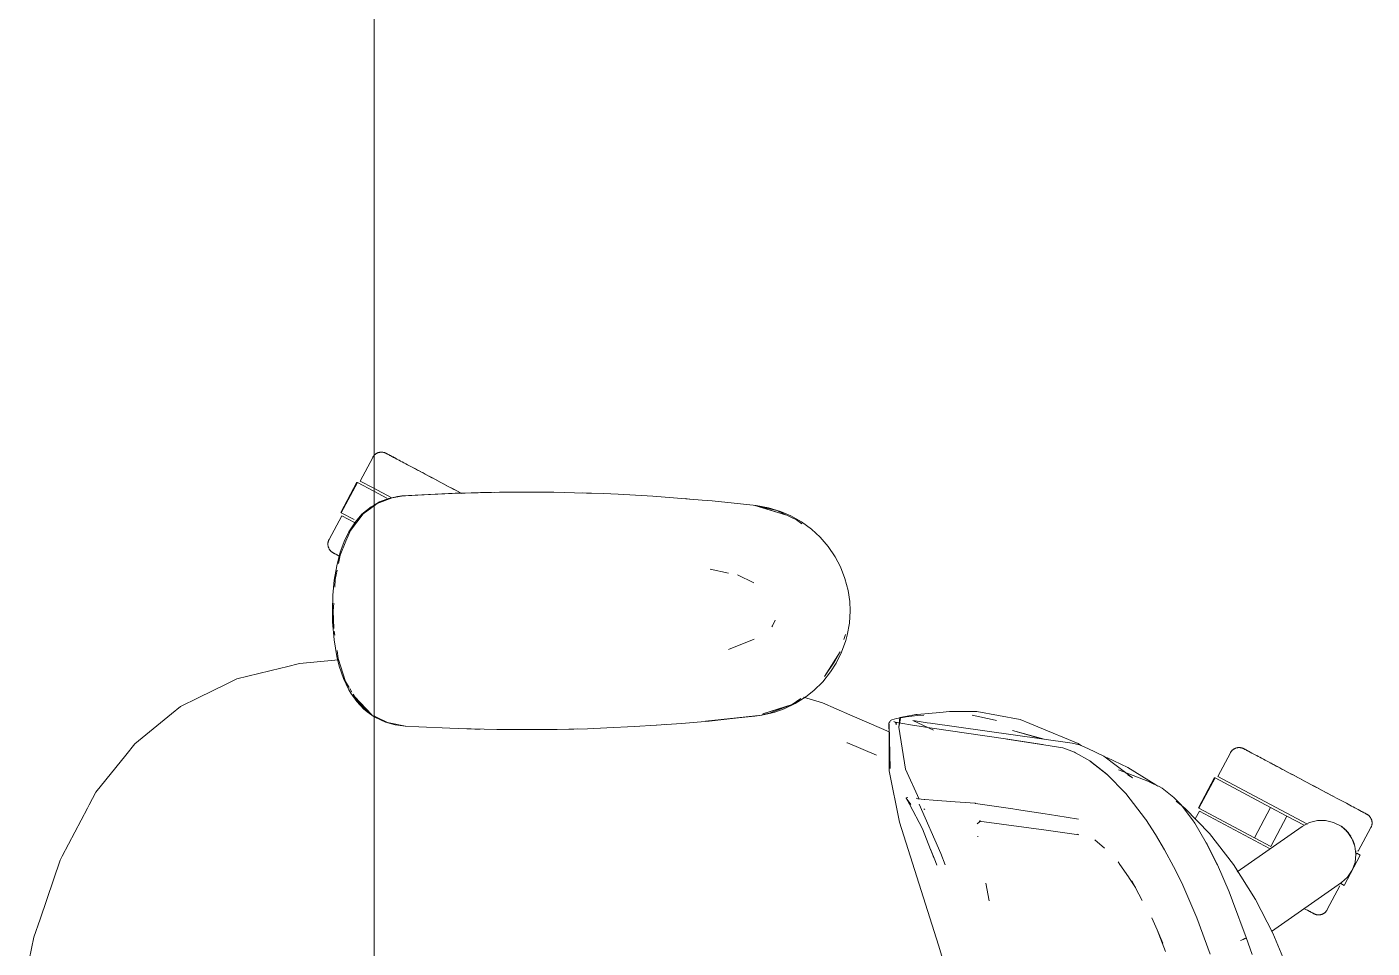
# Model space of a CAD drawing. Header units: millimetres. Extents: x 79795 to 317870, y -36033 to 97293.
# Drawn here: x 200706 to 201256, y 11576 to 11952 of the extents above; entities that cross this region are included whole.
import ezdxf

# ---------------------------------------------------------------- set-up
doc = ezdxf.new("R2010")
doc.units = ezdxf.units.MM
doc.header["$MEASUREMENT"] = 0
doc.layers.add('G-IMPT', color=8, linetype='CONTINUOUS', lineweight=9)
doc.layers.add('I-FURN', color=8, linetype='CONTINUOUS', lineweight=9)

msp = doc.modelspace()

# ---------------------------------------------------------------- linework, layer by layer
at = {"layer": 'G-IMPT'}
for p, q in [((200850.33, 11758.2), (200848.09, 11756.92)), ((200849.3, 11757.53), (200848.09, 11756.64)), ((200855.5, 11759.94), (200849.3, 11757.53)), ((200850.33, 11758.2), (200853.97, 11759.59)), ((200855.32, 11759.96), (200853.97, 11759.59)), ((200855.32, 11759.96), (200857.71, 11760.41)), ((200855.5, 11759.94), (200859.34, 11760.53)), ((200859.36, 11760.66), (200857.71, 11760.41)), ((200881.14, 11761.75), (200859.36, 11760.66)), ((200879.93, 11761.71), (200859.36, 11760.66)), ((200859.36, 11760.66), (200860.96, 11760.77)), ((200881.14, 11761.75), (200860.96, 11760.77)), ((200901.33, 11762.21), (200879.93, 11761.71)), ((200891.5, 11762.05), (200879.93, 11761.71)), ((200879.93, 11761.71), (200881.14, 11761.75)), ((200901.33, 11762.21), (200881.14, 11761.75)), ((200891.5, 11762.05), (200910.72, 11762.25)), ((200901.33, 11762.21), (200891.5, 11762.05)), ((200921.51, 11762.17), (200891.5, 11762.05)), ((200899.29, 11762.19), (200897.38, 11762.12)), ((200901.33, 11762.17), (200899.29, 11762.19)), ((200921.51, 11762.17), (200901.33, 11762.21)), ((200921.51, 11762.17), (200910.72, 11762.25)), ((200921.51, 11762.17), (200929.93, 11762)), ((200941.69, 11761.61), (200929.93, 11762)), ((200934.87, 11761.86), (200933.37, 11761.88)), ((200936.81, 11761.75), (200934.87, 11761.86)), ((200941.69, 11761.61), (200947.72, 11761.36)), ((200961.85, 11760.55), (200947.72, 11761.36)), ((200966.94, 11760.22), (200961.85, 11760.55)), ((200966.94, 11760.22), (200982, 11758.97)), ((200975.13, 11759.57), (200976.8, 11759.4)), ((200982, 11758.97), (200986.13, 11758.63)), ((200986.13, 11758.63), (201004.06, 11756.72)), ((200843.68, 11753.36), (200838.46, 11746.58)), ((200840.49, 11750.13), (200843.16, 11753.17)), ((200846.9, 11756.24), (200843.16, 11753.17)), ((200848.09, 11756.64), (200843.68, 11753.36)), ((200848.09, 11756.92), (200846.9, 11756.24)), ((201003.54, 11756.72), (201016, 11752.89)), ((201003.54, 11756.72), (201006.86, 11755.81)), ((201004.06, 11756.72), (201009.1, 11755.83)), ((201012.51, 11754.68), (201004.11, 11756.59)), ((201016, 11752.89), (201006.86, 11755.81)), ((201013.96, 11754.36), (201009.1, 11755.83)), ((201012.51, 11754.68), (201020.58, 11750.94)), ((201018.2, 11752.55), (201013.96, 11754.36)), ((201018.2, 11752.55), (201022.64, 11750.04)), ((200838.46, 11746.58), (200836.62, 11742.18)), ((200837.83, 11746.08), (200840.49, 11750.13)), ((201022.68, 11749.35), (201020.58, 11750.94)), ((201026.73, 11747.04), (201022.64, 11750.04)), ((201026.73, 11747.04), (201030.16, 11743.88)), ((200834.27, 11737.67), (200835.85, 11742.01)), ((200834.29, 11736.56), (200836.62, 11742.18)), ((200837.83, 11746.08), (200835.85, 11742.01)), ((201033.49, 11740.04), (201030.16, 11743.88)), ((200834.27, 11737.67), (200832.84, 11732.19)), ((200834.29, 11736.56), (200833.58, 11733.09)), ((201036.32, 11735.87), (201033.49, 11740.04)), ((201036.32, 11735.87), (201038.51, 11731.71)), ((200831.84, 11726.26), (200832.84, 11732.19)), ((200833.02, 11730.35), (200832.25, 11726.6)), ((200985.34, 11730.75), (200992.77, 11729.18)), ((201038.51, 11731.71), (201040.34, 11727)), ((200831.84, 11726.26), (200831.27, 11720.11)), ((200832.25, 11726.6), (200832.05, 11723.39)), ((201003.17, 11725.15), (200996.39, 11728.42)), ((201041.6, 11722.13), (201040.34, 11727)), ((200831.09, 11713.77), (200831.27, 11720.11)), ((201041.6, 11722.13), (201042.25, 11717.62)), ((200831.18, 11709.26), (200831.09, 11713.77)), ((200831.66, 11716.88), (200831.46, 11713.77)), ((200831.7, 11706.61), (200831.46, 11713.77)), ((201042.42, 11713.77), (201042.12, 11708.73)), ((201042.42, 11713.77), (201042.25, 11717.62)), ((200831.18, 11709.26), (200831.75, 11701.95)), ((201011.81, 11709.95), (201010.79, 11707.72)), ((201042.12, 11708.73), (201041.24, 11703.78)), ((200831.86, 11705.45), (200832.09, 11703.82)), ((201010.79, 11707.72), (201010.49, 11707.27)), ((201039.88, 11702.09), (201040.5, 11704.12)), ((201041.24, 11703.78), (201040.68, 11701.65)), ((200832.87, 11695.19), (200831.75, 11701.95)), ((200832.96, 11697.64), (200833.42, 11694.35)), ((200992.84, 11698.05), (201003.27, 11702.2)), ((201038.97, 11696.88), (201040.68, 11701.65)), ((200817.68, 11692.28), (200812.39, 11690.99)), ((200833.55, 11693.73), (200817.68, 11692.28)), ((200833.85, 11691.26), (200832.87, 11695.19)), ((200833.42, 11694.35), (200836.45, 11684.95)), ((201038.32, 11696.98), (201032, 11687.03)), ((201036.16, 11693.3), (201032, 11687.03)), ((201036.73, 11692.37), (201034.46, 11688.82)), ((201038.32, 11696.98), (201036.16, 11693.3)), ((201038.97, 11696.88), (201036.73, 11692.37)), ((200792.07, 11686), (200810.01, 11690.4)), ((200810.01, 11690.4), (200812.39, 11690.99)), ((200833.85, 11691.26), (200835.59, 11686.17)), ((200835.59, 11686.17), (200837.79, 11681.54)), ((201031.27, 11684.85), (201034.46, 11688.82)), ((200787.71, 11683.85), (200776.24, 11678.21)), ((200787.71, 11683.85), (200792.07, 11686)), ((200836.45, 11684.95), (200837.92, 11682.5)), ((200837.79, 11681.54), (200838.6, 11680.16)), ((200838.2, 11682.03), (200839.06, 11680.59)), ((201027.67, 11681.3), (201024.36, 11678.68)), ((201031.27, 11684.85), (201027.67, 11681.3)), ((200769.08, 11674.68), (200776.24, 11678.21)), ((200841.05, 11676.71), (200838.6, 11680.16)), ((200839.53, 11679.81), (200841.41, 11676.65)), ((200840.22, 11678.74), (200847.12, 11671.35)), ((200840.22, 11678.74), (200841.5, 11677.27)), ((200843.91, 11673.66), (200841.05, 11676.71)), ((200841.41, 11676.65), (200847.12, 11671.35)), ((200841.63, 11677.12), (200844.71, 11673.58)), ((201018.71, 11675.55), (201006.86, 11671.74)), ((201009.49, 11671.95), (201017.67, 11675.15)), ((201020.03, 11675.95), (201015.45, 11673.76)), ((201018.71, 11675.55), (201016, 11674.65)), ((201018.71, 11675.55), (201022.29, 11677.98)), ((201020.03, 11675.95), (201024.36, 11678.68)), ((201031.2, 11676.24), (201023.37, 11678.49)), ((201031.2, 11676.24), (201042.32, 11671.38)), ((200765.42, 11671.71), (200750.48, 11659.54)), ((200765.42, 11671.71), (200769.08, 11674.68)), ((200843.91, 11673.66), (200845.23, 11672.53)), ((200847.12, 11671.35), (200844.71, 11673.58)), ((200848.09, 11670.57), (200845.23, 11672.53)), ((200849.36, 11670.24), (200848.09, 11670.87)), ((200848.45, 11670.32), (200852.78, 11668.34)), ((200849.36, 11670.24), (200853.62, 11668.14)), ((201006.36, 11671.15), (200983.41, 11668.7)), ((200983.41, 11668.7), (201003.54, 11670.82)), ((201006.36, 11671.15), (200984.92, 11668.8)), ((201006.36, 11671.15), (201003.54, 11670.82)), ((201006.36, 11671.15), (201011.32, 11672.31)), ((201006.44, 11671.37), (201009.49, 11671.95)), ((201016, 11674.65), (201006.86, 11671.74)), ((201015.45, 11673.76), (201011.32, 11672.31)), ((201042.32, 11671.38), (201050.15, 11667.96)), ((201061.35, 11669.88), (201059.49, 11669.33)), ((201064.63, 11670.42), (201061.35, 11669.88)), ((201062.96, 11669.82), (201062.27, 11666.24)), ((201062.33, 11666.28), (201062.72, 11670.23)), ((201062.96, 11669.82), (201062.33, 11666.28)), ((201065.05, 11670.68), (201062.72, 11670.23)), ((201064.63, 11670.42), (201065.25, 11670.49)), ((201065.05, 11670.68), (201069.3, 11671.49)), ((201069.93, 11671.01), (201065.25, 11670.49)), ((201069.77, 11671.53), (201069.3, 11671.49)), ((201079.09, 11672.33), (201069.77, 11671.53)), ((201069.93, 11671.01), (201072.52, 11671.22)), ((201079.09, 11672.33), (201083.05, 11672.67)), ((201083.05, 11672.67), (201087.22, 11672.67)), ((201094.18, 11672.65), (201087.22, 11672.67)), ((201092.32, 11671.24), (201101.63, 11669.19)), ((201094.18, 11672.65), (201111.88, 11669.41)), ((200856.73, 11667.27), (200852.78, 11668.34)), ((200853.62, 11668.14), (200860.96, 11666.77)), ((200860.74, 11666.77), (200856.73, 11667.27)), ((200866.4, 11666.49), (200860.74, 11666.77)), ((200866.4, 11666.49), (200878.96, 11665.87)), ((200882.51, 11665.75), (200878.96, 11665.87)), ((200898.18, 11665.37), (200882.51, 11665.75)), ((200885.91, 11665.69), (200889.24, 11665.55)), ((200891.45, 11665.55), (200889.24, 11665.55)), ((200898.18, 11665.37), (200902.69, 11665.32)), ((200902.69, 11665.32), (200917.4, 11665.33)), ((200922.88, 11665.4), (200917.4, 11665.33)), ((200922.88, 11665.4), (200935.18, 11665.69)), ((200929.65, 11665.53), (200927.57, 11665.54)), ((200931.31, 11665.61), (200929.65, 11665.53)), ((200943.06, 11665.99), (200935.18, 11665.69)), ((200943.06, 11665.99), (200954.37, 11666.53)), ((200963.24, 11667.09), (200954.37, 11666.53)), ((200963.24, 11667.09), (200973.53, 11667.82)), ((200965.28, 11667.22), (200963.38, 11667.13)), ((200965.28, 11667.22), (200966.7, 11667.36)), ((200984.92, 11668.8), (200973.53, 11667.82)), ((201050.15, 11667.96), (201058.32, 11664.39)), ((201058.19, 11667.94), (201058.58, 11668.52)), ((201058.19, 11667.94), (201058.38, 11667.08)), ((201058.8, 11649.38), (201058.21, 11667.83)), ((201058.21, 11667.83), (201058.31, 11667.36)), ((201058.8, 11649.38), (201058.31, 11667.36)), ((201058.36, 11648.49), (201058.31, 11667.36)), ((201058.31, 11667.36), (201058.35, 11667.19)), ((201058.38, 11667.08), (201058.35, 11667.19)), ((201058.95, 11669.01), (201058.58, 11668.52)), ((201058.95, 11669.01), (201059.49, 11669.33)), ((201060.84, 11668.29), (201060.34, 11668.68)), ((201061.44, 11668.12), (201060.34, 11668.68)), ((201061.44, 11668.12), (201060.82, 11668.29)), ((201060.82, 11668.29), (201067.09, 11667.19)), ((201061.17, 11667.75), (201060.84, 11668.29)), ((201061.17, 11667.75), (201061.24, 11667.25)), ((201064.99, 11649.19), (201062.27, 11666.24)), ((201074.94, 11666.07), (201067.09, 11667.19)), ((201076.49, 11665.09), (201068.06, 11669.09)), ((201068.06, 11669.09), (201068.92, 11668.95)), ((201068.92, 11668.95), (201073.94, 11668.12)), ((201073.94, 11668.12), (201075.24, 11667.9)), ((201105.81, 11661.52), (201074.94, 11666.07)), ((201085.9, 11666.46), (201075.24, 11667.9)), ((201085.9, 11666.46), (201133.12, 11659.79)), ((201101.63, 11669.19), (201102.2, 11669.04)), ((201108.7, 11664.91), (201120.2, 11661.67)), ((201108.7, 11664.91), (201121.65, 11661.41)), ((201111.88, 11669.41), (201115.74, 11667.81)), ((201119.1, 11666.42), (201115.74, 11667.81)), ((201135.55, 11659.63), (201119.1, 11666.42)), ((200750.48, 11659.54), (200746.71, 11654.87)), ((201041.09, 11659.95), (201041.36, 11659.85)), ((201053.21, 11654.93), (201041.36, 11659.85)), ((201105.81, 11661.52), (201121, 11659.19)), ((201106.42, 11661.42), (201121.58, 11659.13)), ((201106.42, 11661.42), (201121, 11659.19)), ((201129.25, 11657.83), (201121.58, 11659.13)), ((201133.12, 11659.79), (201136.11, 11659.14)), ((201136.72, 11658.86), (201135.55, 11659.63)), ((201139.48, 11657.57), (201136.11, 11659.14)), ((200734.51, 11639.74), (200746.71, 11654.87)), ((201134.04, 11656.07), (201129.25, 11657.83)), ((201134.04, 11656.07), (201134.46, 11655.86)), ((201140.3, 11652.57), (201134.46, 11655.86)), ((201146.05, 11654.51), (201139.48, 11657.57)), ((201157.7, 11645.59), (201146.05, 11654.51)), ((201155.81, 11649.89), (201147.19, 11653.87)), ((201062.55, 11627.54), (201058.36, 11648.49)), ((201064.99, 11649.19), (201070.57, 11636.9)), ((201147.27, 11647.15), (201140.3, 11652.57)), ((201140.53, 11652.24), (201147.47, 11646.85)), ((201140.53, 11652.24), (201143.9, 11649.65)), ((201147.47, 11646.85), (201143.9, 11649.65)), ((201152.05, 11648.83), (201163.95, 11644.32)), ((201167.26, 11642.76), (201155.81, 11649.89)), ((201147.27, 11647.15), (201155, 11639.25)), ((201157.7, 11645.59), (201155.75, 11646.71)), ((201166.18, 11643.24), (201163.95, 11644.32)), ((201168.62, 11642.07), (201166.18, 11643.24)), ((201167.26, 11642.76), (201168.03, 11642.26)), ((200734.51, 11639.74), (200731.8, 11634.61)), ((201065.35, 11637.39), (201065.32, 11637.22)), ((201065.38, 11637.52), (201065.35, 11637.39)), ((201065.35, 11637.39), (201067.19, 11634.68)), ((201065.35, 11637.39), (201066.7, 11634.93)), ((201066.06, 11637.66), (201065.38, 11637.52)), ((201069.33, 11637.35), (201070.1, 11637.08)), ((201070.16, 11637.05), (201070.1, 11637.08)), ((201072.63, 11636.77), (201070.16, 11637.05)), ((201072.63, 11636.77), (201073, 11636.73)), ((201076.4, 11636.47), (201073, 11636.73)), ((201155, 11639.25), (201163.02, 11628.81)), ((201168.62, 11642.07), (201169.76, 11641.46)), ((201169.76, 11641.46), (201174.62, 11637.59)), ((201177.51, 11634.57), (201174.62, 11637.59)), ((200731.07, 11633.23), (200720.78, 11613.72)), ((200731.07, 11633.23), (200731.8, 11634.61)), ((201071.98, 11624.82), (201066.7, 11634.93)), ((201079.53, 11614.72), (201070.61, 11634.87)), ((201072.98, 11632.7), (201072.55, 11632.98)), ((201076.4, 11636.47), (201085.25, 11635.84)), ((201093.49, 11635.22), (201085.25, 11635.84)), ((201093.57, 11635.21), (201093.49, 11635.22)), ((201093.57, 11635.21), (201108.79, 11633)), ((201108.79, 11633), (201110.34, 11632.76)), ((201110.34, 11632.76), (201122.11, 11630.89)), ((201175.51, 11636.15), (201179.18, 11633.15)), ((201177.51, 11634.57), (201182.23, 11628.44)), ((201179.18, 11633.15), (201189.14, 11622.86)), ((201078.54, 11577.3), (201062.55, 11627.54)), ((201094.23, 11626.83), (201095.79, 11628.07)), ((201095.09, 11627.95), (201095.35, 11627.99)), ((201122.42, 11624.21), (201095.09, 11627.95)), ((201095.58, 11628.04), (201095.35, 11627.99)), ((201123.77, 11630.63), (201122.11, 11630.89)), ((201130.61, 11629.56), (201123.77, 11630.63)), ((201130.61, 11629.56), (201135.68, 11628.82)), ((201163.02, 11628.81), (201163.19, 11628.56)), ((201167.07, 11622.46), (201163.19, 11628.56)), ((201182.23, 11628.44), (201183.09, 11627.15)), ((201187.83, 11619.15), (201183.09, 11627.15)), ((201071.98, 11624.82), (201075.23, 11616.35)), ((201094.58, 11621.88), (201094.63, 11621.54)), ((201122.42, 11624.21), (201135.77, 11622.43)), ((201135.77, 11622.43), (201135.3, 11622.57)), ((201146.27, 11616.93), (201142.37, 11620.27)), ((201167.07, 11622.46), (201170.84, 11616.23)), ((201198.95, 11610.25), (201189.14, 11622.86)), ((201077.25, 11611.45), (201075.23, 11616.56)), ((201075.23, 11616.56), (201076.63, 11613.02)), ((201075.23, 11616.35), (201077.25, 11611.45)), ((201081.27, 11610.13), (201079.53, 11614.72)), ((201174.41, 11609.44), (201170.84, 11616.23)), ((201192.13, 11610.54), (201187.83, 11619.15)), ((201192.35, 11610.1), (201187.83, 11619.15)), ((201187.83, 11619.15), (201188.13, 11618.55)), ((201192.35, 11610.1), (201188.13, 11618.55)), ((200711.75, 11587.98), (200719.9, 11612.06)), ((200720.78, 11613.72), (200719.9, 11612.06)), ((201077.25, 11611.45), (201077.81, 11610.04)), ((201152.55, 11610.3), (201151.8, 11611.4)), ((201156.04, 11605.17), (201152.55, 11610.3)), ((201174.41, 11609.44), (201177.8, 11602.71)), ((201192.13, 11610.54), (201192.35, 11610.1)), ((201192.35, 11610.1), (201197.12, 11599.14)), ((201198.95, 11610.25), (201207.92, 11595.96)), ((201156.43, 11604.59), (201156.04, 11605.17)), ((201158.99, 11600.83), (201156.43, 11604.59)), ((201099.26, 11595.41), (201097.85, 11602.66)), ((201158.99, 11600.83), (201157.49, 11603.6)), ((201161.68, 11595.5), (201157.49, 11603.6)), ((201183.98, 11588.49), (201177.8, 11602.71)), ((201197.12, 11599.14), (201198.6, 11595.46)), ((201198.6, 11595.46), (201204.18, 11580.5)), ((201207.92, 11595.96), (201215.01, 11582.18)), ((200711.75, 11587.98), (200709.23, 11580.54)), ((201165.55, 11588.46), (201167.74, 11583.61)), ((201183.98, 11588.49), (201189.43, 11573.61)), ((201167.74, 11583.61), (201170.05, 11578.16)), ((201167.74, 11583.61), (201170.47, 11576.53)), ((201222.53, 11564.21), (201215.01, 11582.18)), ((200706.36, 11566.72), (200709.23, 11580.54)), ((201078.54, 11577.3), (201087.73, 11547.32)), ((201171.13, 11574.8), (201170.47, 11576.53)), ((201202.91, 11579.71), (201201.85, 11579.29)), ((201201.85, 11579.29), (201202.45, 11579.51)), ((201202.91, 11579.71), (201202.45, 11579.51)), ((201202.91, 11579.71), (201203.74, 11580.1)), ((201202.91, 11579.71), (201203.55, 11579.99)), ((201203.55, 11579.99), (201203.74, 11580.1)), ((201204.14, 11580.36), (201203.74, 11580.1)), ((201203.74, 11580.1), (201204.13, 11580.32)), ((201204.14, 11580.36), (201204.13, 11580.32)), ((201204.18, 11580.5), (201204.14, 11580.36)), ((201204.14, 11580.36), (201204.14, 11580.5)), ((201204.14, 11580.5), (201206.55, 11573.57))]:
    msp.add_line(p, q, dxfattribs=at)
at = {"layer": 'I-FURN'}
for p, q in [((200848.09, 10675.97), (200848.09, 12075.97)), ((200848.09, 12075.97), (200848.09, 10675.97)), ((200847.53, 11776.4), (200842.38, 11766.72)), ((200847.53, 11776.4), (200847.61, 11776.54)), ((200847.61, 11776.54), (200847.69, 11776.68)), ((200847.69, 11776.68), (200847.78, 11776.82)), ((200847.78, 11776.82), (200847.88, 11776.95)), ((200847.88, 11776.95), (200847.98, 11777.07)), ((200847.98, 11777.07), (200848.08, 11777.19)), ((200848.08, 11777.19), (200848.19, 11777.31)), ((200848.19, 11777.31), (200848.3, 11777.43)), ((200848.3, 11777.43), (200848.42, 11777.54)), ((200848.42, 11777.54), (200848.55, 11777.64)), ((200848.55, 11777.64), (200848.67, 11777.74)), ((200848.67, 11777.74), (200848.8, 11777.83)), ((200848.8, 11777.83), (200848.94, 11777.92)), ((200848.94, 11777.92), (200849.08, 11778)), ((200849.08, 11778), (200849.22, 11778.08)), ((200849.22, 11778.08), (200849.36, 11778.15)), ((200849.36, 11778.15), (200849.51, 11778.22)), ((200849.51, 11778.22), (200849.66, 11778.28)), ((200849.66, 11778.28), (200849.81, 11778.33)), ((200849.81, 11778.33), (200849.97, 11778.38)), ((200849.97, 11778.38), (200850.12, 11778.42)), ((200850.12, 11778.42), (200850.28, 11778.46)), ((200850.28, 11778.46), (200850.44, 11778.49)), ((200850.44, 11778.49), (200850.6, 11778.51)), ((200850.6, 11778.51), (200850.76, 11778.53)), ((200850.76, 11778.53), (200850.92, 11778.54)), ((200850.92, 11778.54), (200851.08, 11778.54)), ((200851.08, 11778.54), (200851.24, 11778.54)), ((200851.24, 11778.54), (200851.4, 11778.53)), ((200851.4, 11778.53), (200851.56, 11778.51)), ((200851.56, 11778.51), (200851.72, 11778.49)), ((200851.72, 11778.49), (200851.88, 11778.46)), ((200851.88, 11778.46), (200852.04, 11778.43)), ((200852.04, 11778.43), (200852.19, 11778.39)), ((200852.19, 11778.39), (200852.35, 11778.34)), ((200852.35, 11778.34), (200852.5, 11778.29)), ((200852.5, 11778.29), (200852.65, 11778.23)), ((200852.65, 11778.23), (200852.8, 11778.16)), ((200852.8, 11778.16), (200852.94, 11778.09)), ((200852.94, 11778.09), (200852.98, 11778.07)), ((200852.98, 11778.07), (200853, 11778.06)), ((200853.03, 11778.04), (200852.98, 11778.07)), ((200852.98, 11778.07), (200852.98, 11778.07)), ((200853, 11778.06), (200853.06, 11778.03)), ((200853.11, 11778), (200853.03, 11778.04)), ((200853.06, 11778.03), (200853.16, 11777.97)), ((200853.23, 11777.94), (200853.11, 11778)), ((200853.16, 11777.97), (200853.3, 11777.9)), ((200853.39, 11777.85), (200853.23, 11777.94)), ((200853.3, 11777.9), (200853.48, 11777.8)), ((200853.59, 11777.74), (200853.39, 11777.85)), ((200853.48, 11777.8), (200853.7, 11777.69)), ((200853.83, 11777.61), (200853.59, 11777.74)), ((200853.7, 11777.69), (200853.96, 11777.55)), ((200854.11, 11777.47), (200853.83, 11777.61)), ((200853.96, 11777.55), (200854.26, 11777.39)), ((200854.43, 11777.3), (200854.11, 11777.47)), ((200854.26, 11777.39), (200854.59, 11777.21)), ((200854.79, 11777.11), (200854.43, 11777.3)), ((200854.59, 11777.21), (200854.96, 11777.01)), ((200855.18, 11776.9), (200854.79, 11777.11)), ((200854.96, 11777.01), (200855.37, 11776.8)), ((200855.61, 11776.67), (200855.18, 11776.9)), ((200855.37, 11776.8), (200855.82, 11776.56)), ((200856.08, 11776.42), (200855.61, 11776.67)), ((200855.82, 11776.56), (200856.3, 11776.3)), ((200856.58, 11776.16), (200856.08, 11776.42)), ((200856.3, 11776.3), (200856.82, 11776.03)), ((200857.11, 11775.87), (200856.58, 11776.16)), ((200856.82, 11776.03), (200857.37, 11775.73)), ((200857.68, 11775.57), (200857.11, 11775.87)), ((200857.37, 11775.73), (200857.95, 11775.42)), ((200858.28, 11775.25), (200857.68, 11775.57)), ((200858.92, 11774.91), (200858.28, 11775.25)), ((200859.58, 11774.56), (200858.92, 11774.91)), ((200860.27, 11774.19), (200859.58, 11774.56)), ((200861, 11773.81), (200860.27, 11774.19)), ((200861.75, 11773.41), (200861, 11773.81)), ((200862.52, 11773), (200861.75, 11773.41)), ((200863.32, 11772.57), (200862.52, 11773)), ((200864.15, 11772.13), (200863.32, 11772.57)), ((200863.7, 11772.37), (200864.53, 11771.93)), ((200864.99, 11771.68), (200864.15, 11772.13)), ((200864.53, 11771.93), (200865.39, 11771.47)), ((200865.86, 11771.22), (200864.99, 11771.68)), ((200865.39, 11771.47), (200866.27, 11771)), ((200866.75, 11770.75), (200865.86, 11771.22)), ((200866.27, 11771), (200867.16, 11770.53)), ((200867.66, 11770.27), (200866.75, 11770.75)), ((200867.16, 11770.53), (200868.08, 11770.04)), ((200868.58, 11769.78), (200867.66, 11770.27)), ((200868.08, 11770.04), (200869.01, 11769.55)), ((200869.52, 11769.28), (200868.58, 11769.78)), ((200869.01, 11769.55), (200869.95, 11769.04)), ((200870.47, 11768.77), (200869.52, 11769.28)), ((200869.95, 11769.04), (200870.91, 11768.54)), ((200871.43, 11768.26), (200870.47, 11768.77)), ((200870.91, 11768.54), (200871.88, 11768.02)), ((200841.08, 11766.27), (200834.51, 11753.91)), ((200834.68, 11753.82), (200841.26, 11766.18)), ((200841.26, 11766.18), (200847.95, 11762.62)), ((200847.66, 11763.91), (200842.38, 11766.72)), ((200855.04, 11759.98), (200847.66, 11763.91)), ((200872.41, 11767.74), (200871.43, 11768.26)), ((200871.88, 11768.02), (200872.86, 11767.5)), ((200873.39, 11767.22), (200872.41, 11767.74)), ((200872.86, 11767.5), (200873.84, 11766.98)), ((200874.38, 11766.69), (200873.39, 11767.22)), ((200873.84, 11766.98), (200874.84, 11766.45)), ((200875.38, 11766.16), (200874.38, 11766.69)), ((200874.84, 11766.45), (200875.84, 11765.92)), ((200876.38, 11765.63), (200875.38, 11766.16)), ((200875.84, 11765.92), (200876.84, 11765.38)), ((200877.38, 11765.09), (200876.38, 11765.63)), ((200876.84, 11765.38), (200877.84, 11764.85)), ((200878.39, 11764.56), (200877.38, 11765.09)), ((200877.84, 11764.85), (200878.85, 11764.31)), ((200879.39, 11764.02), (200878.39, 11764.56)), ((200878.85, 11764.31), (200879.85, 11763.78)), ((200880.4, 11763.49), (200879.39, 11764.02)), ((200879.85, 11763.78), (200880.86, 11763.25)), ((200881.39, 11762.96), (200880.4, 11763.49)), ((200880.86, 11763.25), (200881.85, 11762.72)), ((200882.39, 11762.43), (200881.39, 11762.96)), ((200847.95, 11762.62), (200853.32, 11759.77)), ((200881.85, 11762.72), (200882.84, 11762.19)), ((200883.38, 11761.91), (200882.39, 11762.43)), ((200882.84, 11762.19), (200883.83, 11761.67)), ((200834.87, 11752.59), (200829.72, 11742.9)), ((200839.97, 11751.01), (200834.68, 11753.82)), ((200840.06, 11749.83), (200834.87, 11752.59)), ((200829.25, 11741.16), (200829.26, 11741.33)), ((200829.25, 11741), (200829.25, 11741.16)), ((200829.25, 11740.84), (200829.25, 11741)), ((200829.26, 11741.33), (200829.27, 11741.49)), ((200829.27, 11741.49), (200829.3, 11741.65)), ((200829.3, 11741.65), (200829.32, 11741.8)), ((200829.32, 11741.8), (200829.36, 11741.96)), ((200829.36, 11741.96), (200829.4, 11742.12)), ((200829.4, 11742.12), (200829.45, 11742.27)), ((200829.45, 11742.27), (200829.5, 11742.42)), ((200829.5, 11742.42), (200829.56, 11742.57)), ((200829.56, 11742.57), (200829.63, 11742.72)), ((200829.63, 11742.72), (200829.7, 11742.87)), ((200829.7, 11742.87), (200829.72, 11742.9)), ((200829.26, 11740.68), (200829.25, 11740.84)), ((200829.28, 11740.52), (200829.26, 11740.68)), ((200829.3, 11740.36), (200829.28, 11740.52)), ((200829.33, 11740.2), (200829.3, 11740.36)), ((200829.36, 11740.05), (200829.33, 11740.2)), ((200829.4, 11739.89), (200829.36, 11740.05)), ((200829.45, 11739.74), (200829.4, 11739.89)), ((200829.51, 11739.58), (200829.45, 11739.74)), ((200829.57, 11739.44), (200829.51, 11739.58)), ((200829.63, 11739.29), (200829.57, 11739.44)), ((200829.7, 11739.14), (200829.63, 11739.29)), ((200829.78, 11739), (200829.7, 11739.14)), ((200829.87, 11738.86), (200829.78, 11739)), ((200829.95, 11738.73), (200829.87, 11738.86)), ((200830.05, 11738.6), (200829.95, 11738.73)), ((200830.15, 11738.47), (200830.05, 11738.6)), ((200830.25, 11738.35), (200830.15, 11738.47)), ((200830.36, 11738.23), (200830.25, 11738.35)), ((200830.47, 11738.12), (200830.36, 11738.23)), ((200830.59, 11738.01), (200830.47, 11738.12)), ((200830.71, 11737.9), (200830.59, 11738.01)), ((200830.84, 11737.8), (200830.71, 11737.9)), ((200830.97, 11737.71), (200830.84, 11737.8)), ((200831.11, 11737.62), (200830.97, 11737.71)), ((200831.24, 11737.53), (200831.11, 11737.62)), ((200831.38, 11737.45), (200831.24, 11737.53)), ((200831.39, 11737.45), (200831.38, 11737.45)), ((200831.38, 11737.45), (200831.4, 11737.44)), ((200831.43, 11737.43), (200831.39, 11737.45)), ((200831.4, 11737.44), (200831.46, 11737.41)), ((200831.51, 11737.38), (200831.43, 11737.43)), ((200831.46, 11737.41), (200831.56, 11737.36)), ((200831.63, 11737.32), (200831.51, 11737.38)), ((200831.56, 11737.36), (200831.7, 11737.28)), ((200831.8, 11737.23), (200831.63, 11737.32)), ((200831.7, 11737.28), (200831.88, 11737.19)), ((200832, 11737.13), (200831.8, 11737.23)), ((200831.88, 11737.19), (200832.1, 11737.07)), ((200832.24, 11737), (200832, 11737.13)), ((200832.1, 11737.07), (200832.36, 11736.93)), ((200832.52, 11736.85), (200832.24, 11737)), ((200832.36, 11736.93), (200832.66, 11736.78)), ((200832.84, 11736.68), (200832.52, 11736.85)), ((200832.66, 11736.78), (200832.99, 11736.6)), ((200833.19, 11736.49), (200832.84, 11736.68)), ((200832.99, 11736.6), (200833.37, 11736.4)), ((200833.58, 11736.28), (200833.19, 11736.49)), ((200833.37, 11736.4), (200833.78, 11736.18)), ((200834.01, 11736.05), (200833.58, 11736.28)), ((201197.66, 11655.84), (201192.51, 11646.16)), ((201197.66, 11655.84), (201197.74, 11655.98)), ((201197.74, 11655.98), (201197.82, 11656.12)), ((201197.82, 11656.12), (201197.91, 11656.26)), ((201197.91, 11656.26), (201198.01, 11656.39)), ((201198.01, 11656.39), (201198.11, 11656.51)), ((201198.11, 11656.51), (201198.21, 11656.64)), ((201198.21, 11656.64), (201198.32, 11656.75)), ((201198.32, 11656.75), (201198.43, 11656.87)), ((201198.43, 11656.87), (201198.55, 11656.98)), ((201198.55, 11656.98), (201198.68, 11657.08)), ((201198.68, 11657.08), (201198.8, 11657.18)), ((201198.8, 11657.18), (201198.93, 11657.27)), ((201198.93, 11657.27), (201199.07, 11657.36)), ((201199.07, 11657.36), (201199.21, 11657.44)), ((201199.21, 11657.44), (201199.35, 11657.52)), ((201199.35, 11657.52), (201199.49, 11657.59)), ((201199.49, 11657.59), (201199.64, 11657.66)), ((201199.64, 11657.66), (201199.79, 11657.72)), ((201199.79, 11657.72), (201199.94, 11657.77)), ((201199.94, 11657.77), (201200.1, 11657.82)), ((201200.1, 11657.82), (201200.25, 11657.86)), ((201200.25, 11657.86), (201200.41, 11657.9)), ((201200.41, 11657.9), (201200.57, 11657.93)), ((201200.57, 11657.93), (201200.73, 11657.95)), ((201200.73, 11657.95), (201200.89, 11657.97)), ((201200.89, 11657.97), (201201.05, 11657.98)), ((201201.05, 11657.98), (201201.21, 11657.98)), ((201201.21, 11657.98), (201201.37, 11657.98)), ((201201.37, 11657.98), (201201.53, 11657.97)), ((201201.53, 11657.97), (201201.69, 11657.95)), ((201201.69, 11657.95), (201201.85, 11657.93)), ((201201.85, 11657.93), (201202.01, 11657.9)), ((201202.01, 11657.9), (201202.17, 11657.87)), ((201202.17, 11657.87), (201202.32, 11657.83)), ((201202.32, 11657.83), (201202.48, 11657.78)), ((201202.48, 11657.78), (201202.63, 11657.73)), ((201202.63, 11657.73), (201202.78, 11657.67)), ((201202.78, 11657.67), (201202.93, 11657.6)), ((201202.93, 11657.6), (201203.07, 11657.53)), ((201203.07, 11657.53), (201203.11, 11657.51)), ((201203.11, 11657.51), (201203.13, 11657.5)), ((201203.16, 11657.48), (201203.11, 11657.51)), ((201203.11, 11657.51), (201203.11, 11657.51)), ((201203.13, 11657.5), (201203.19, 11657.47)), ((201203.24, 11657.44), (201203.16, 11657.48)), ((201203.19, 11657.47), (201203.29, 11657.41)), ((201203.36, 11657.38), (201203.24, 11657.44)), ((201203.29, 11657.41), (201203.43, 11657.34)), ((201203.52, 11657.29), (201203.36, 11657.38)), ((201203.43, 11657.34), (201203.61, 11657.24)), ((201203.72, 11657.18), (201203.52, 11657.29)), ((201203.61, 11657.24), (201203.83, 11657.13)), ((201203.96, 11657.06), (201203.72, 11657.18)), ((201203.83, 11657.13), (201204.09, 11656.99)), ((201204.24, 11656.91), (201203.96, 11657.06)), ((201204.09, 11656.99), (201204.39, 11656.83)), ((201204.56, 11656.74), (201204.24, 11656.91)), ((201204.39, 11656.83), (201204.72, 11656.65)), ((201204.92, 11656.55), (201204.56, 11656.74)), ((201204.72, 11656.65), (201205.09, 11656.45)), ((201205.31, 11656.34), (201204.92, 11656.55)), ((201205.09, 11656.45), (201205.5, 11656.24)), ((201205.74, 11656.11), (201205.31, 11656.34)), ((201205.5, 11656.24), (201205.95, 11656)), ((201206.21, 11655.86), (201205.74, 11656.11)), ((201205.95, 11656), (201206.43, 11655.74)), ((201206.71, 11655.6), (201206.21, 11655.86)), ((201206.43, 11655.74), (201206.95, 11655.47)), ((201207.24, 11655.31), (201206.71, 11655.6)), ((201206.95, 11655.47), (201207.5, 11655.18)), ((201207.81, 11655.01), (201207.24, 11655.31)), ((201207.5, 11655.18), (201208.08, 11654.86)), ((201208.41, 11654.69), (201207.81, 11655.01)), ((201209.05, 11654.35), (201208.41, 11654.69)), ((201209.71, 11654), (201209.05, 11654.35)), ((201210.4, 11653.63), (201209.71, 11654)), ((201211.13, 11653.25), (201210.4, 11653.63)), ((201211.88, 11652.85), (201211.13, 11653.25)), ((201212.65, 11652.44), (201211.88, 11652.85)), ((201213.45, 11652.01), (201212.65, 11652.44)), ((201214.28, 11651.57), (201213.45, 11652.01)), ((201213.83, 11651.81), (201214.66, 11651.37)), ((201215.12, 11651.12), (201214.28, 11651.57)), ((201214.66, 11651.37), (201215.52, 11650.91)), ((201215.99, 11650.66), (201215.12, 11651.12)), ((201215.52, 11650.91), (201216.4, 11650.44)), ((201216.88, 11650.19), (201215.99, 11650.66)), ((201216.4, 11650.44), (201217.29, 11649.97)), ((201217.79, 11649.71), (201216.88, 11650.19)), ((201217.29, 11649.97), (201218.21, 11649.48)), ((201218.71, 11649.22), (201217.79, 11649.71)), ((201218.21, 11649.48), (201219.14, 11648.99)), ((201219.65, 11648.72), (201218.71, 11649.22)), ((201219.14, 11648.99), (201220.08, 11648.49)), ((201220.6, 11648.21), (201219.65, 11648.72)), ((201220.08, 11648.49), (201221.04, 11647.98)), ((201221.56, 11647.7), (201220.6, 11648.21)), ((201221.04, 11647.98), (201222.01, 11647.46)), ((201222.54, 11647.18), (201221.56, 11647.7)), ((201191.21, 11645.71), (201184.64, 11633.35)), ((201184.81, 11633.26), (201191.39, 11645.62)), ((201191.39, 11645.62), (201214.09, 11633.55)), ((201229.11, 11626.69), (201192.51, 11646.16)), ((201222.01, 11647.46), (201222.99, 11646.94)), ((201223.52, 11646.66), (201222.54, 11647.18)), ((201222.99, 11646.94), (201223.97, 11646.42)), ((201224.51, 11646.13), (201223.52, 11646.66)), ((201223.97, 11646.42), (201224.97, 11645.89)), ((201225.51, 11645.6), (201224.51, 11646.13)), ((201224.97, 11645.89), (201225.97, 11645.36)), ((201226.51, 11645.07), (201225.51, 11645.6)), ((201225.97, 11645.36), (201226.97, 11644.82)), ((201227.51, 11644.53), (201226.51, 11645.07)), ((201226.97, 11644.82), (201227.97, 11644.29)), ((201228.52, 11644), (201227.51, 11644.53)), ((201227.97, 11644.29), (201228.98, 11643.75)), ((201229.52, 11643.47), (201228.52, 11644)), ((201228.98, 11643.75), (201229.98, 11643.22)), ((201230.53, 11642.93), (201229.52, 11643.47)), ((201229.98, 11643.22), (201230.99, 11642.69)), ((201231.52, 11642.4), (201230.53, 11642.93)), ((201230.99, 11642.69), (201231.98, 11642.16)), ((201232.52, 11641.87), (201231.52, 11642.4)), ((201231.98, 11642.16), (201232.97, 11641.63)), ((201233.51, 11641.35), (201232.52, 11641.87)), ((201232.97, 11641.63), (201233.96, 11641.11)), ((201234.48, 11640.83), (201233.51, 11641.35)), ((201233.96, 11641.11), (201234.93, 11640.59)), ((201235.45, 11640.31), (201234.48, 11640.83)), ((201234.93, 11640.59), (201235.9, 11640.08)), ((201236.41, 11639.8), (201235.45, 11640.31)), ((201235.9, 11640.08), (201236.85, 11639.57)), ((201237.36, 11639.3), (201236.41, 11639.8)), ((201236.85, 11639.57), (201237.78, 11639.07)), ((201238.28, 11638.81), (201237.36, 11639.3)), ((201237.78, 11639.07), (201238.71, 11638.58)), ((201239.2, 11638.32), (201238.28, 11638.81)), ((201238.71, 11638.58), (201239.61, 11638.1)), ((201240.09, 11637.84), (201239.2, 11638.32)), ((201240.97, 11637.38), (201240.09, 11637.84)), ((201241.83, 11636.92), (201240.97, 11637.38)), ((201242.66, 11636.48), (201241.83, 11636.92)), ((201185, 11632.03), (201183.32, 11628.88)), ((201207.52, 11621.19), (201184.81, 11633.26)), ((201213.69, 11616.77), (201185, 11632.03)), ((201207.52, 11621.19), (201214.09, 11633.55)), ((201214.09, 11633.55), (201220.73, 11630.02)), ((201243.48, 11636.05), (201242.66, 11636.48)), ((201244.26, 11635.63), (201243.48, 11636.05)), ((201245.02, 11635.22), (201244.26, 11635.63)), ((201245.76, 11634.83), (201245.02, 11635.22)), ((201246.47, 11634.46), (201245.76, 11634.83)), ((201247.14, 11634.1), (201246.47, 11634.46)), ((201247.79, 11633.75), (201247.14, 11634.1)), ((201248.41, 11633.42), (201247.79, 11633.75)), ((201248.99, 11633.11), (201248.41, 11633.42)), ((201248.68, 11633.28), (201249.25, 11632.98)), ((201249.54, 11632.82), (201248.99, 11633.11)), ((201249.25, 11632.98), (201249.79, 11632.69)), ((201250.06, 11632.55), (201249.54, 11632.82)), ((201249.79, 11632.69), (201250.29, 11632.42)), ((201250.54, 11632.29), (201250.06, 11632.55)), ((201250.29, 11632.42), (201250.75, 11632.18)), ((201250.99, 11632.05), (201250.54, 11632.29)), ((201250.75, 11632.18), (201251.18, 11631.95)), ((201251.4, 11631.83), (201250.99, 11632.05)), ((201251.18, 11631.95), (201251.58, 11631.74)), ((201251.77, 11631.64), (201251.4, 11631.83)), ((201251.58, 11631.74), (201251.93, 11631.55)), ((201252.11, 11631.46), (201251.77, 11631.64)), ((201251.93, 11631.55), (201252.25, 11631.38)), ((201252.4, 11631.3), (201252.11, 11631.46)), ((201252.25, 11631.38), (201252.53, 11631.23)), ((201252.66, 11631.16), (201252.4, 11631.3)), ((201252.53, 11631.23), (201252.77, 11631.11)), ((201252.88, 11631.04), (201252.66, 11631.16)), ((201200.5, 11607.3), (201226.93, 11625.8)), ((201214.16, 11617.66), (201220.73, 11630.02)), ((201220.73, 11630.02), (201227.79, 11626.26)), ((201226.93, 11625.8), (201229.9, 11627.39)), ((201229.9, 11627.39), (201233.17, 11628.22)), ((201233.17, 11628.22), (201236.55, 11628.24)), ((201236.55, 11628.24), (201239.83, 11627.46)), ((201239.83, 11627.46), (201242.83, 11625.91)), ((201242.83, 11625.91), (201245.37, 11623.69)), ((201244.53, 11624.55), (201243.11, 11625.71)), ((201252.77, 11631.11), (201252.97, 11631)), ((201253.06, 11630.95), (201252.88, 11631.04)), ((201252.97, 11631), (201253.13, 11630.91)), ((201253.2, 11630.87), (201253.06, 11630.95)), ((201253.13, 11630.91), (201253.25, 11630.85)), ((201253.3, 11630.82), (201253.2, 11630.87)), ((201253.25, 11630.85), (201253.34, 11630.8)), ((201253.36, 11630.79), (201253.3, 11630.82)), ((201253.34, 11630.8), (201253.38, 11630.78)), ((201253.38, 11630.78), (201253.36, 11630.79)), ((201253.38, 11630.78), (201253.52, 11630.7)), ((201253.38, 11630.78), (201253.38, 11630.78)), ((201253.52, 11630.7), (201253.66, 11630.62)), ((201253.66, 11630.62), (201253.8, 11630.53)), ((201253.8, 11630.53), (201253.93, 11630.43)), ((201253.93, 11630.43), (201254.05, 11630.33)), ((201254.05, 11630.33), (201254.18, 11630.23)), ((201254.18, 11630.23), (201254.29, 11630.12)), ((201254.29, 11630.12), (201254.41, 11630)), ((201254.41, 11630), (201254.52, 11629.88)), ((201254.52, 11629.88), (201254.62, 11629.76)), ((201254.62, 11629.76), (201254.72, 11629.63)), ((201254.72, 11629.63), (201254.81, 11629.5)), ((201254.81, 11629.5), (201254.9, 11629.37)), ((201254.9, 11629.37), (201254.98, 11629.23)), ((201254.98, 11629.23), (201255.06, 11629.09)), ((201255.06, 11629.09), (201255.13, 11628.94)), ((201255.13, 11628.94), (201255.2, 11628.8)), ((201255.2, 11628.8), (201255.26, 11628.65)), ((201255.27, 11625.81), (201255.21, 11625.66)), ((201255.26, 11628.65), (201255.31, 11628.5)), ((201255.32, 11625.96), (201255.27, 11625.81)), ((201255.31, 11628.5), (201255.36, 11628.34)), ((201255.37, 11626.11), (201255.32, 11625.96)), ((201255.36, 11628.34), (201255.4, 11628.19)), ((201255.41, 11626.27), (201255.37, 11626.11)), ((201255.4, 11628.19), (201255.44, 11628.03)), ((201255.44, 11626.43), (201255.41, 11626.27)), ((201255.44, 11628.03), (201255.47, 11627.87)), ((201255.47, 11626.59), (201255.44, 11626.43)), ((201255.47, 11627.87), (201255.49, 11627.71)), ((201255.49, 11626.75), (201255.47, 11626.59)), ((201255.49, 11627.71), (201255.51, 11627.55)), ((201255.51, 11626.91), (201255.49, 11626.75)), ((201255.51, 11627.55), (201255.52, 11627.39)), ((201255.52, 11627.07), (201255.51, 11626.91)), ((201255.52, 11627.39), (201255.52, 11627.23)), ((201255.52, 11627.23), (201255.52, 11627.07)), ((201214.16, 11617.66), (201207.52, 11621.19)), ((201246.82, 11621.77), (201244.53, 11624.55)), ((201245.37, 11623.69), (201247.3, 11620.93)), ((201247.3, 11620.93), (201248.52, 11617.78)), ((201249.9, 11615.64), (201255.05, 11625.33)), ((201255.07, 11625.37), (201255.05, 11625.33)), ((201255.14, 11625.51), (201255.07, 11625.37)), ((201255.21, 11625.66), (201255.14, 11625.51)), ((201248.52, 11617.78), (201248.95, 11614.43)), ((201249.32, 11614.82), (201248.92, 11614.07)), ((201249.4, 11614.77), (201249.32, 11614.82)), ((201249.32, 11614.82), (201250.71, 11614.08)), ((201249.9, 11615.64), (201249.52, 11615.84)), ((201244.14, 11601.72), (201250.71, 11614.08)), ((201248.56, 11611.08), (201247.39, 11607.92)), ((201248.95, 11614.43), (201248.56, 11611.08)), ((201245.49, 11605.13), (201242.98, 11602.88)), ((201247.39, 11607.92), (201245.49, 11605.13)), ((201242.98, 11602.88), (201214.39, 11582.86)), ((201237.24, 11591.83), (201242.39, 11601.52)), ((201244.14, 11601.72), (201242.74, 11602.46)), ((201242.74, 11602.46), (201242.83, 11602.41)), ((201227.66, 11592.36), (201228.19, 11592.08)), ((201228.47, 11591.93), (201227.95, 11592.2)), ((201228.19, 11592.08), (201228.69, 11591.81)), ((201228.95, 11591.67), (201228.47, 11591.93)), ((201228.69, 11591.81), (201229.16, 11591.56)), ((201229.39, 11591.44), (201228.95, 11591.67)), ((201229.16, 11591.56), (201229.59, 11591.33)), ((201229.8, 11591.22), (201229.39, 11591.44)), ((201229.59, 11591.33), (201229.98, 11591.12)), ((201230.18, 11591.02), (201229.8, 11591.22)), ((201229.98, 11591.12), (201230.34, 11590.94)), ((201230.51, 11590.84), (201230.18, 11591.02)), ((201230.34, 11590.94), (201230.65, 11590.77)), ((201230.81, 11590.68), (201230.51, 11590.84)), ((201230.65, 11590.77), (201230.93, 11590.62)), ((201231.07, 11590.55), (201230.81, 11590.68)), ((201230.93, 11590.62), (201231.17, 11590.49)), ((201231.29, 11590.43), (201231.07, 11590.55)), ((201231.17, 11590.49), (201231.37, 11590.38)), ((201231.47, 11590.33), (201231.29, 11590.43)), ((201231.37, 11590.38), (201231.54, 11590.3)), ((201231.61, 11590.26), (201231.47, 11590.33)), ((201231.54, 11590.3), (201231.66, 11590.23)), ((201231.71, 11590.21), (201231.61, 11590.26)), ((201231.66, 11590.23), (201231.74, 11590.19)), ((201231.77, 11590.17), (201231.71, 11590.21)), ((201231.74, 11590.19), (201231.78, 11590.17)), ((201231.79, 11590.16), (201231.77, 11590.17)), ((201231.78, 11590.17), (201231.79, 11590.16)), ((201231.83, 11590.14), (201231.79, 11590.16)), ((201231.97, 11590.07), (201231.83, 11590.14)), ((201232.12, 11590.01), (201231.97, 11590.07)), ((201232.27, 11589.95), (201232.12, 11590.01)), ((201232.42, 11589.89), (201232.27, 11589.95)), ((201232.57, 11589.85), (201232.42, 11589.89)), ((201232.73, 11589.8), (201232.57, 11589.85)), ((201232.89, 11589.77), (201232.73, 11589.8)), ((201233.05, 11589.74), (201232.89, 11589.77)), ((201233.21, 11589.72), (201233.05, 11589.74)), ((201233.37, 11589.7), (201233.21, 11589.72)), ((201233.53, 11589.69), (201233.37, 11589.7)), ((201233.69, 11589.69), (201233.53, 11589.69)), ((201233.85, 11589.69), (201233.69, 11589.69)), ((201234.01, 11589.7), (201233.85, 11589.69)), ((201234.17, 11589.72), (201234.01, 11589.7)), ((201234.33, 11589.74), (201234.17, 11589.72)), ((201234.49, 11589.77), (201234.33, 11589.74)), ((201234.65, 11589.81), (201234.49, 11589.77)), ((201234.8, 11589.85), (201234.65, 11589.81)), ((201234.96, 11589.9), (201234.8, 11589.85)), ((201235.11, 11589.95), (201234.96, 11589.9)), ((201235.26, 11590.01), (201235.11, 11589.95)), ((201235.4, 11590.08), (201235.26, 11590.01)), ((201235.55, 11590.15), (201235.4, 11590.08)), ((201235.69, 11590.23), (201235.55, 11590.15)), ((201235.83, 11590.31), (201235.69, 11590.23)), ((201235.96, 11590.4), (201235.83, 11590.31)), ((201236.09, 11590.49), (201235.96, 11590.4)), ((201236.22, 11590.59), (201236.09, 11590.49)), ((201236.34, 11590.7), (201236.22, 11590.59)), ((201236.46, 11590.81), (201236.34, 11590.7)), ((201236.58, 11590.92), (201236.46, 11590.81)), ((201236.69, 11591.04), (201236.58, 11590.92)), ((201236.79, 11591.16), (201236.69, 11591.04)), ((201236.89, 11591.29), (201236.79, 11591.16)), ((201236.99, 11591.42), (201236.89, 11591.29)), ((201237.08, 11591.55), (201236.99, 11591.42)), ((201237.16, 11591.69), (201237.08, 11591.55)), ((201237.24, 11591.83), (201237.16, 11591.69))]:
    msp.add_line(p, q, dxfattribs=at)
for points in [[(201244.88, 11624.21), (201245.28, 11623.81), (201245.65, 11623.39), (201245.98, 11622.97)], [(201248.85, 11615.88), (201248.89, 11615.5), (201248.92, 11614.83), (201248.92, 11614.3), (201248.92, 11614.07)]]:
    msp.add_open_spline(points, degree=3, dxfattribs=at)
msp.add_open_spline([(201247.59, 11620.37), (201247.66, 11620.21), (201247.95, 11619.58), (201248.17, 11618.95), (201248.32, 11618.48)], degree=3, knots=[-0.5319761, -0.5319761, -0.5319761, -0.5319761, -0.5, -0.4, -0.4, -0.4, -0.4], dxfattribs=at)

doc.saveas('drawing.dxf')
